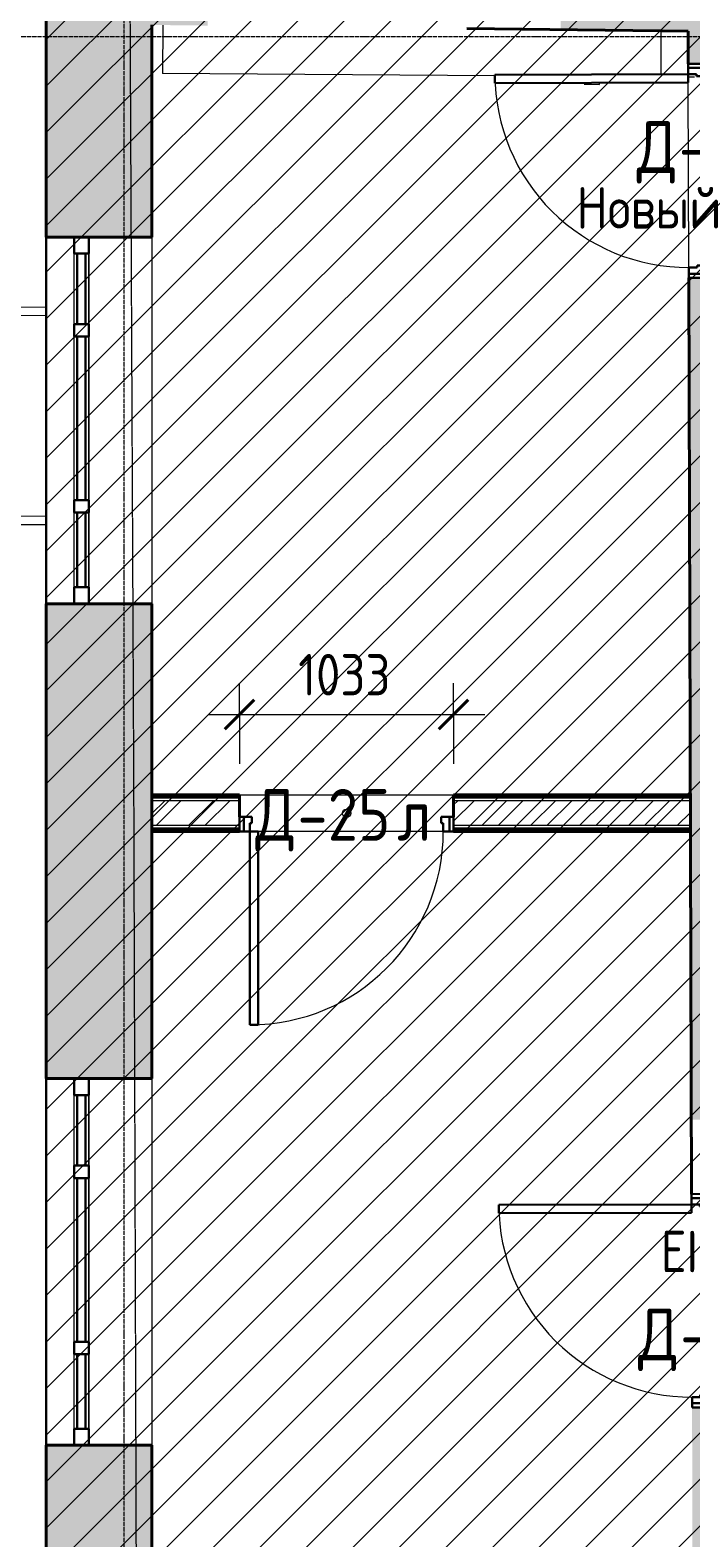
# Model space of a CAD drawing. Header units: millimetres. Extents: x -11886 to 379896, y -8130 to 47743.
# Drawn here: x 45956 to 49144, y 29611 to 36887 of the extents above; entities that cross this region are included whole.
import ezdxf

# ---------------------------------------------------------------- set-up
doc = ezdxf.new("R2010")
doc.units = ezdxf.units.MM
for name, pattern in [('ADSK_Линия сетки', [25, 20, -2.5, 0, -2.5]), ('ADSK_Сверху', [4.5, 3, -1.5]), ('ADSK_Снесено', [4.5, 3, -1.5])]:
    doc.linetypes.add(name, pattern=pattern)
for name, color, linetype, lineweight, true_color in [('_ Окна', 5, 'Continuous', 30, 0x0000ff), ('Витраж', 5, 'Continuous', 18, 0x0000ff), ('Двери', 5, 'Continuous', 18, 0x0000ff), ('Линии', 7, 'Continuous', 9, 0x00a600), ('Окна', 5, 'Continuous', 18, 0x0000ff), ('Панели витража', 5, 'Continuous', 18, 0x0000ff), ('Стены внутренние', 5, 'Continuous', 18, 0x0000ff), ('Стены наружные', 1, 'ADSK_Снесено', 18, 0xff0000), ('Стены штриховка', 5, 'Continuous', 18, 0x0000ff)]:
    doc.layers.add(name, color=color, linetype=linetype, lineweight=lineweight, true_color=true_color)
for name, color, linetype, lineweight in [('Марки дверей', 7, 'Continuous', 20), ('Оси', 7, 'Continuous', 9), ('Перекрытие', 7, 'Continuous', 18), ('Размеры', 7, 'Continuous', 9), ('Размеры-100', 7, 'Continuous', 9)]:
    doc.layers.add(name, color=color, linetype=linetype, lineweight=lineweight)
doc.styles.add('GOST Common_1', font='GOST_Common.ttf', dxfattribs={"width": 0.9, "height": 200})
doc.styles.add('GOST Common_2', font='GOST_Common.ttf', dxfattribs={"width": 0.9, "height": 250})
doc.dimstyles.new('ADSK_Основной_2_мм_Округление_до_1_мм', dxfattribs={"dimscale": 304.8, "dimtxt": 201.142999, "dimasz": 0.463911, "dimexe": 0.492126, "dimexo": 0.492126, "dimgap": 0.098425, "dimtad": 1, "dimdec": 0, "dimdsep": 46, "dimtxsty": 'GOST Common_1', "dimblk1": 'OBLIQUE', "dimblk2": 'OBLIQUE', "dimsah": 1, "dimcen": 0.09, "dimdle": 0.492126, "dimazin": 2, "dimtfac": 1, "dimtdec": 4, "dimtix": 1, "dimtmove": 0, "dimatfit": 3, "dimfxl": 1, "dimtvp": 1, "dimtolj": 1, "dimtzin": 0, "dimlwd": 20, "dimlwe": 20, "dimarcsym": 2})

# ---------------------------------------------------------------- blocks, each defined once
blk = doc.blocks.new('Прямоугольный импост - 70х20_60мм-1425107-01 План 1-го этажа маркировочный')
at = {"layer": 'Витраж', "color": 161, "linetype": 'ADSK_Сверху', "true_color": 0xaaaaff}
for p, q in [((46238.2, 23889.2), (46168.2, 23889.2)), ((46168.2, 23809.2), (46168.2, 23889.2)), ((46238.2, 23809.2), (46238.2, 23889.2)), ((46168.2, 23439.2), (46168.2, 23469.2)), ((46238.2, 23439.2), (46238.2, 23469.2))]:
    blk.add_line(p, q, dxfattribs=at)
blk = doc.blocks.new('Прямоугольный импост - 70х20_60мм-1440289-01 План 1-го этажа маркировочный')
at = {"layer": 'Витраж', "color": 161, "linetype": 'ADSK_Сверху', "true_color": 0xaaaaff}
for p, q in [((-80, 35), (0, 35)), ((0, 35), (0, -35)), ((0, -35), (-80, -35))]:
    blk.add_line(p, q, dxfattribs=at)
blk = doc.blocks.new('Прямоугольный импост - 70х20_60мм-1440290-01 План 1-го этажа маркировочный')
at = {"layer": 'Витраж', "color": 161, "linetype": 'ADSK_Сверху', "true_color": 0xaaaaff}
for p, q in [((0, 35), (-80, 35)), ((0, -35), (0, 35)), ((-80, -35), (0, -35))]:
    blk.add_line(p, q, dxfattribs=at)
blk = doc.blocks.new('Прямоугольный импост - 70х20_60мм-1243038-01 План 1-го этажа маркировочный')
at = {"layer": 'Витраж', "color": 161, "linetype": 'ADSK_Сверху', "true_color": 0xaaaaff}
for p, q in [((46168.2, 23409.2), (46168.2, 23439.2)), ((46238.2, 23409.2), (46238.2, 23439.2)), ((46168.2, 22589.2), (46168.2, 22619.2)), ((46238.2, 22589.2), (46238.2, 22619.2))]:
    blk.add_line(p, q, dxfattribs=at)
blk = doc.blocks.new('Прямоугольный импост - 70х20_60мм-1225113-01 План 1-го этажа маркировочный')
at = {"layer": 'Витраж', "color": 161, "linetype": 'ADSK_Сверху', "true_color": 0xaaaaff}
for p, q in [((-6006, 10091.9), (-6006, 10121.9)), ((-5936, 10091.9), (-5936, 10121.9)), ((-6006, 9651.9), (-6006, 9731.9)), ((-5936, 9651.9), (-5936, 9731.9)), ((-6006, 9651.9), (-5936, 9651.9))]:
    blk.add_line(p, q, dxfattribs=at)
blk = doc.blocks.new('Прямоугольный импост - 70х60мм-1440287-01 План 1-го этажа маркировочный')
at = {"layer": 'Витраж', "color": 161, "linetype": 'ADSK_Сверху', "true_color": 0xaaaaff}
for p, q in [((-30, 35), (30, 35)), ((30, -35), (-30, -35))]:
    blk.add_line(p, q, dxfattribs=at)
blk = doc.blocks.new('Прямоугольный импост - 70х60мм-1425109-01 План 1-го этажа маркировочный')
at = {"layer": 'Витраж', "color": 161, "linetype": 'ADSK_Сверху', "true_color": 0xaaaaff}
for p, q in [((46238.2, 23809.2), (46168.2, 23809.2)), ((46168.2, 23469.2), (46168.2, 23809.2)), ((46238.2, 23469.2), (46238.2, 23809.2)), ((46168.2, 23469.2), (46238.2, 23469.2))]:
    blk.add_line(p, q, dxfattribs=at)
blk = doc.blocks.new('Прямоугольный импост - 70х60мм-1225009-01 План 1-го этажа маркировочный')
at = {"layer": 'Витраж', "color": 161, "linetype": 'ADSK_Сверху', "true_color": 0xaaaaff}
for p, q in [((-5936, 11391.9), (-6006, 11391.9)), ((-6006, 11031.9), (-6006, 11391.9)), ((-5936, 11031.9), (-5936, 11391.9)), ((-6006, 11031.9), (-5936, 11031.9))]:
    blk.add_line(p, q, dxfattribs=at)
blk = doc.blocks.new('Прямоугольный импост - 70х60мм-1243040-01 План 1-го этажа маркировочный')
at = {"layer": 'Витраж', "color": 161, "linetype": 'ADSK_Сверху', "true_color": 0xaaaaff}
for p, q in [((46238.2, 23409.2), (46168.2, 23409.2)), ((46168.2, 22619.2), (46168.2, 23409.2)), ((46238.2, 22619.2), (46238.2, 23409.2)), ((46168.2, 22619.2), (46238.2, 22619.2))]:
    blk.add_line(p, q, dxfattribs=at)
blk = doc.blocks.new('Новые проёмы подвал - Новые проёмы подвал-999150-01 План 1-го этажа маркировочный')
at = {"layer": 'Линии', "color": 8, "lineweight": 18, "true_color": 0x808080}
for p, q in [((48628.7, 36626), (48702.3, 36625.7)), ((48702.3, 36625.7), (48702.3, 36633.6))]:
    blk.add_line(p, q, dxfattribs=at)
blk = doc.blocks.new('Системная панель - _AR_Стекло_40мм_привязка по центру-V131-01 План 1-го этажа маркировочный')
at = {"layer": 'Панели витража', "lineweight": 30}
for p, q in [((180, 20), (-180, 20)), ((-180, 20), (-180, -20)), ((180, -20), (180, 20)), ((-180, -20), (180, -20))]:
    blk.add_line(p, q, dxfattribs=at)
blk = doc.blocks.new('Прямоугольный импост - 70х20_60мм-V132-01 План 1-го этажа маркировочный')
at = {"layer": 'Витраж', "lineweight": 30}
for p, q in [((-80, 35), (0, 35)), ((-80, -35), (-80, 35)), ((0, 35), (0, -35)), ((0, -35), (-80, -35))]:
    blk.add_line(p, q, dxfattribs=at)
blk = doc.blocks.new('Прямоугольный импост - 70х20_60мм-V133-01 План 1-го этажа маркировочный')
at = {"layer": 'Витраж', "lineweight": 30}
for p, q in [((0, 35), (-80, 35)), ((-80, 35), (-80, -35)), ((0, -35), (0, 35)), ((-80, -35), (0, -35))]:
    blk.add_line(p, q, dxfattribs=at)
blk = doc.blocks.new('Системная панель - _AR_Стекло_40мм_привязка по центру-1425111-01 План 1-го этажа маркировочный')
at = {"layer": 'Панели витража', "lineweight": 30}
for p, q in [((170, 20), (-170, 20)), ((-170, 20), (-170, -20)), ((170, -20), (170, 20)), ((-170, -20), (170, -20))]:
    blk.add_line(p, q, dxfattribs=at)
blk = doc.blocks.new('Витраж-стеклопакет - Глухой стеклопакет 40мм-1243042-01 План 1-го этажа маркировочный')
at = {"layer": '_ Окна'}
for p, q in [((395, 20), (-395, 20)), ((-395, 20), (-395, -20)), ((395, -20), (395, 20)), ((-395, -20), (395, -20))]:
    blk.add_line(p, q, dxfattribs=at)
blk = doc.blocks.new('Прямоугольный импост - 70х60мм-V37-01 План 1-го этажа маркировочный')
at = {"layer": 'Витраж'}
for p, q in [((-6006, 9731.9), (-6006, 10091.9)), ((-5936, 10091.9), (-5936, 9731.9))]:
    blk.add_line(p, q, dxfattribs=at)
blk = doc.blocks.new('Прямоугольный импост - 70х60мм-V134-01 План 1-го этажа маркировочный')
at = {"layer": 'Витраж'}
for p, q in [((46168.2, 23469.2), (46168.2, 23809.2)), ((46238.2, 23809.2), (46238.2, 23469.2))]:
    blk.add_line(p, q, dxfattribs=at)
blk = doc.blocks.new('Прямоугольный импост - 70х60мм-V135-01 План 1-го этажа маркировочный')
at = {"layer": 'Витраж', "lineweight": 30}
for p, q in [((-30, 35), (30, 35)), ((-30, 20), (-30, 35)), ((30, 35), (30, -35)), ((-30, -35), (-30, -20)), ((30, -35), (-30, -35))]:
    blk.add_line(p, q, dxfattribs=at)
blk = doc.blocks.new('Прямоугольный импост - 70х60мм-V136-01 План 1-го этажа маркировочный')
at = {"layer": 'Витраж'}
for p, q in [((46168.2, 22619.2), (46168.2, 23409.2)), ((46238.2, 23409.2), (46238.2, 22619.2))]:
    blk.add_line(p, q, dxfattribs=at)
blk = doc.blocks.new('Прямоугольный импост - 70х60мм-V137-01 План 1-го этажа маркировочный')
at = {"layer": 'Витраж', "lineweight": 30}
for p, q in [((-30, 35), (30, 35)), ((-30, -35), (-30, 35)), ((30, 35), (30, 20)), ((30, -35), (-30, -35)), ((30, -20), (30, -35))]:
    blk.add_line(p, q, dxfattribs=at)
blk = doc.blocks.new('AC_Дверь_Однопольная - Д-34л 1030х2200h-1983152-01 План 1-го этажа маркировочный')
at = {"layer": 'Двери', "lineweight": 30}
for p, q in [((465, 1120), (425, 1120)), ((425, 1120), (425, 190)), ((465, 190), (465, 1120)), ((-495, 190), (-515, 190)), ((-515, 190), (-515, 120)), ((-465, 190), (-495, 190)), ((-495, 190), (-495, 120)), ((-495, 120), (-495, 190)), ((-465, 150), (-465, 190)), ((-455, 150), (-465, 150)), ((-455, 120), (-455, 150)), ((425, 190), (465, 190)), ((465, 150), (455, 150)), ((455, 150), (455, 120)), ((495, 190), (465, 190)), ((465, 190), (465, 150)), ((495, 120), (495, 190)), ((515, 190), (495, 190)), ((495, 190), (495, 120)), ((515, 120), (515, 190)), ((-515, 120), (-495, 120)), ((-495, 120), (-455, 120)), ((455, 120), (495, 120)), ((495, 120), (515, 120))]:
    blk.add_line(p, q, dxfattribs=at)
at = {"layer": 'Двери'}
blk.add_arc((465, 190), 930, 90, 180, dxfattribs=at)
blk = doc.blocks.new('AC_Дверь_Однопольная - Д-25л 1033х2200h-1983232-01 План 1-го этажа маркировочный')
at = {"layer": 'Двери', "lineweight": 30}
for p, q in [((466.5, 1021), (426.5, 1021)), ((426.5, 1021), (426.5, 88)), ((466.5, 88), (466.5, 1021)), ((-496.5, 88), (-516.5, 88)), ((-516.5, 88), (-516.5, 18)), ((-466.5, 88), (-496.5, 88)), ((-496.5, 88), (-496.5, 18)), ((-496.5, 18), (-496.5, 88)), ((-466.5, 48), (-466.5, 88)), ((426.5, 88), (466.5, 88)), ((496.5, 88), (466.5, 88)), ((466.5, 88), (466.5, 48)), ((496.5, 18), (496.5, 88)), ((516.5, 88), (496.5, 88)), ((496.5, 88), (496.5, 18)), ((516.5, 18), (516.5, 88)), ((-516.5, 18), (-496.5, 18)), ((-496.5, 18), (-456.5, 18)), ((-456.5, 48), (-466.5, 48)), ((-456.5, 18), (-456.5, 48)), ((466.5, 48), (456.5, 48)), ((456.5, 48), (456.5, 18)), ((456.5, 18), (496.5, 18)), ((496.5, 18), (516.5, 18))]:
    blk.add_line(p, q, dxfattribs=at)
at = {"layer": 'Двери'}
blk.add_arc((466.5, 88), 933, 90, 180, dxfattribs=at)
blk = doc.blocks.new('AC_Дверь_Однопольная - Д-25л 1033х2200h-1983156-01 План 1-го этажа маркировочный')
at = {"layer": 'Двери', "lineweight": 30}
for p, q in [((466.5, 1123), (426.5, 1123)), ((426.5, 1123), (426.5, 190)), ((466.5, 190), (466.5, 1123)), ((-496.5, 190), (-516.5, 190)), ((-516.5, 190), (-516.5, 120)), ((-466.5, 190), (-496.5, 190)), ((-496.5, 190), (-496.5, 120)), ((-496.5, 120), (-496.5, 190)), ((-466.5, 150), (-466.5, 190)), ((-456.5, 150), (-466.5, 150)), ((-456.5, 120), (-456.5, 150)), ((426.5, 190), (466.5, 190)), ((466.5, 150), (456.5, 150)), ((456.5, 150), (456.5, 120)), ((496.5, 190), (466.5, 190)), ((466.5, 190), (466.5, 150)), ((496.5, 120), (496.5, 190)), ((516.5, 190), (496.5, 190)), ((496.5, 190), (496.5, 120)), ((516.5, 120), (516.5, 190)), ((-516.5, 120), (-496.5, 120)), ((-496.5, 120), (-456.5, 120)), ((456.5, 120), (496.5, 120)), ((496.5, 120), (516.5, 120))]:
    blk.add_line(p, q, dxfattribs=at)
at = {"layer": 'Двери'}
blk.add_arc((466.5, 190), 933, 90, 180, dxfattribs=at)
blk = doc.blocks.new('ADSK_Марка_Дверь - Марка типа и комментарии-2020407-01 План 1-го этажа маркировочный')
at = {"layer": 'Марки дверей', "lineweight": 9}
blk.add_circle((0, 0), 0.2, dxfattribs=at)
blk = doc.blocks.new('DIMBLOCK56-01 План 1-го этажа маркировочный')
at = {"layer": 'Размеры-100', "lineweight": 20, "transparency": 16777216}
for p, q in [((46966.2, 33585.2), (46966.2, 33735.2)), ((47999.2, 33585.2), (47999.2, 33735.2)), ((46816.2, 33585.2), (48149.2, 33585.2)), ((46966.2, 33585.2), (46966.2, 33346.2)), ((47999.2, 33585.2), (47999.2, 33346.2))]:
    blk.add_line(p, q, dxfattribs=at)
at = {"layer": 'Размеры-100', "lineweight": 40, "transparency": 16777216}
for p, q in [((46966.2, 33585.2), (47036.9, 33655.9)), ((47999.2, 33585.2), (48069.9, 33655.9)), ((46966.2, 33585.2), (46895.5, 33514.5)), ((47999.2, 33585.2), (47928.5, 33514.5))]:
    blk.add_line(p, q, dxfattribs=at)
at = {"layer": 'Размеры-100', "color": 0, "lineweight": 20, "transparency": 16777216, "insert": (47249.2, 33876.6), "char_height": 200, "width": 560.473, "attachment_point": 1, "line_spacing_factor": 1.022761, "style": 'GOST Common_1'}
blk.add_mtext('1033', dxfattribs=at)
blk = doc.blocks.new('_Oblique')
at = {"color": 0, "linetype": 'ByBlock', "lineweight": -2}
blk.add_line((-0.5, -0.5), (0.5, 0.5), dxfattribs=at)

msp = doc.modelspace()

# ---------------------------------------------------------------- hatches: boundary and pattern name
at = {"lineweight": 13, "true_color": 0x636466, "transparency": 33554559}
h = msp.add_hatch(dxfattribs=at)
h.set_pattern_fill('ANSI31', color=251, scale=50)
h.set_pattern_definition([(45, (0, 84876.59), (-112.2532, 112.2532), [])])
h.paths.add_polyline_path([(49933.4, 8532.3), (56213.95, 8532.3), (56032.62, 43759.21), (46033.21, 43759.21), (46033.21, 20934.06), (46719.85, 20904.57), (46719.85, 10918.4), (782.6, 10918.4), (771.13, 8529.25), (290.5, 8529.25), (290.5, 306.79), (8273, 272.02), (8273, 2186.48), (18972.64, 2186.48), (18972.64, -2732.57), (31336.4, -2732.57), (31336.4, 2185.74), (42036.93, 2106.79), (42036.93, 150.23), (49933.4, 150.23)])
at = {"layer": 'Стены внутренние', "true_color": 0xc0c0c0}
h = msp.add_hatch(color=9, dxfattribs=at)
h.paths.add_polyline_path([(53123.89, 36837.85), (53128.19, 37217.82), (48519.54, 37270.02), (48515.24, 36890.05), (52537.78, 36844.49)])
h.paths.add_polyline_path([(46812.87, 36909.33), (46814.82, 37289.33), (46543.21, 37292.41), (46543.21, 36912.38), (46595.52, 36911.79)])
h = msp.add_hatch(color=9, dxfattribs=at)
h.paths.add_polyline_path([(49161.69, 26010.83), (49541.69, 26011.91), (49540.47, 26441.27), (49160.47, 26440.2), (49161.68, 26011.91)])
h.paths.add_polyline_path([(49157.54, 27470.19), (49537.54, 27471.27), (49529.68, 30240.18), (49149.68, 30239.1), (49154.08, 28689.99)])
h.paths.add_polyline_path([(49145.73, 31628.96), (49525.73, 31630.04), (49514.2, 35692.87), (49134.2, 35691.79), (49145.73, 31630.04)])
h.paths.add_polyline_path([(49131.26, 36724.79), (49511.26, 36725.87), (49510.83, 36878.77), (49130.81, 36883.07), (49131.26, 36724.99)])
at = {"layer": 'Стены внутренние', "lineweight": 9}
h = msp.add_hatch(dxfattribs=at)
h.set_pattern_fill('FP_2', color=256, style=0, pattern_type=2)
h.set_pattern_definition([(45, (0, 0), (-117.8655, 117.8655), []), (45, (78.58, 0), (-117.8655, 117.8655), [])])
h.paths.add_polyline_path([(49141.7, 33048.23), (49141.36, 33168.23), (47999.23, 33168.23), (47999.23, 33048.23), (49134.2, 33048.23)])
h.paths.add_polyline_path([(46966.23, 33048.23), (46966.23, 33168.23), (46543.21, 33168.23), (46543.21, 33048.23), (46548.78, 33048.23)])
at = {"layer": 'Стены наружные', "linetype": 'Continuous', "true_color": 0xc0c0c0}
h = msp.add_hatch(color=9, dxfattribs=at)
h.paths.add_polyline_path([(46033.21, 20934.06), (46543.21, 20934.06), (46543.21, 22119.17), (46033.21, 22119.17)])
h.paths.add_polyline_path([(46033.21, 23889.17), (46543.21, 23889.17), (46543.21, 26071.15), (46033.21, 26071.15), (46033.21, 23912.97)])
h.paths.add_polyline_path([(46033.21, 27841.15), (46543.21, 27841.15), (46543.21, 30057.44), (46033.21, 30057.44)])
h.paths.add_polyline_path([(46033.21, 31827.44), (46543.21, 31827.44), (46543.21, 34118.81), (46033.21, 34118.81), (46033.21, 31880.66)])
h.paths.add_polyline_path([(46396.03, 35888.81), (46543.21, 35888.81), (46543.21, 43249.21), (46033.21, 43249.21), (46033.21, 35888.81), (46393.73, 35888.81)])

# ---------------------------------------------------------------- linework, layer by layer
at = {"color": 251, "lineweight": 30, "true_color": 0x636466}
msp.add_lwpolyline([(46033.21, 20934.06), (46033.21, 43759.21), (56032.62, 43759.21), (56213.95, 8532.3), (49933.4, 8532.3), (49933.4, 150.23), (42036.93, 150.23), (42036.93, 2106.79), (31235.97, 2186.48), (31336.4, 2185.74), (31336.4, -2732.57), (18972.64, -2732.57), (18972.64, 2186.48), (8273, 2186.48), (8273, 272.02), (290.5, 306.79), (290.5, 8529.25)], dxfattribs=at)
at = {"layer": 'Линии', "color": 8, "lineweight": 18, "true_color": 0x808080}
for p, q in [((46595.52, 36911.79), (46593.94, 36678.06)), ((48999.6, 36884.56), (48998.17, 36674.41)), ((48198.42, 36667.18), (46593.94, 36678.06)), ((49161.8, 36660.65), (49131.45, 36660.86)), ((45777.54, 35550.91), (46033.21, 35551.54)), ((45777.64, 35510.41), (46033.21, 35511.04)), ((46033.21, 34541.04), (45780.01, 34540.42)), ((45780.1, 34500.92), (46033.21, 34501.53))]:
    msp.add_line(p, q, dxfattribs=at)
at = {"layer": 'Оси', "linetype": 'ADSK_Линия сетки'}
for p, q in [((46409.91, -7330.38), (46409.91, 44534.79)), ((-11086.22, 36856.79), (57141.72, 36856.79))]:
    msp.add_line(p, q, dxfattribs=at)
at = {"layer": 'Перекрытие', "color": 9, "linetype": 'ADSK_Сверху', "true_color": 0xaad4d4}
for p, q in [((46456.58, 33246.92), (46438.95, 36979.23)), ((46470.46, 28861.63), (46456.58, 33246.92))]:
    msp.add_line(p, q, dxfattribs=at)
at = {"layer": 'Стены внутренние', "color": 18, "lineweight": 40, "true_color": 0x000000}
for p, q in [((48063.3, 36895.17), (49130.81, 36883.07)), ((49130.81, 36883.07), (49131.26, 36724.79)), ((49134.2, 35691.79), (49146.75, 31270.23)), ((46966.23, 33196.23), (46543.21, 33196.23)), ((46543.21, 33196.23), (46543.21, 33020.23)), ((46966.23, 33090.23), (46966.23, 33196.23)), ((49141.28, 33196.23), (47999.23, 33196.23)), ((47999.23, 33196.23), (47999.23, 33090.23)), ((46543.21, 33020.23), (46966.23, 33020.23)), ((47999.23, 33020.23), (49141.78, 33020.23))]:
    msp.add_line(p, q, dxfattribs=at)
at = {"layer": 'Стены внутренние', "color": 18, "true_color": 0x000000}
for p, q in [((49134.06, 35741.79), (49131.52, 36634.79)), ((46966.23, 33196.23), (47999.23, 33196.23)), ((47949.23, 33020.23), (47056.23, 33020.23))]:
    msp.add_line(p, q, dxfattribs=at)
at = {"layer": 'Стены наружные', "color": 18, "linetype": 'Continuous', "lineweight": 40, "true_color": 0x000000}
for p, q in [((46033.21, 43759.21), (46033.21, 35888.81)), ((46543.21, 35888.81), (46543.21, 36912.38)), ((46033.21, 35888.81), (46543.21, 35888.81)), ((46033.21, 34118.81), (46033.21, 31827.44)), ((46543.21, 34118.81), (46033.21, 34118.81)), ((46543.21, 33196.23), (46543.21, 34118.81)), ((46543.21, 31827.44), (46543.21, 33020.23)), ((46033.21, 31827.44), (46543.21, 31827.44)), ((46033.21, 30057.44), (46033.21, 27841.15)), ((46543.21, 30057.44), (46033.21, 30057.44)), ((46543.21, 27841.15), (46543.21, 30057.44))]:
    msp.add_line(p, q, dxfattribs=at)
at = {"layer": 'Стены наружные', "color": 18, "linetype": 'Continuous', "true_color": 0x000000}
for p, q in [((46033.21, 34118.81), (46033.21, 35888.81)), ((46543.21, 35888.81), (46543.21, 34118.81)), ((46033.21, 30057.44), (46033.21, 31827.44)), ((46543.21, 31827.44), (46543.21, 30057.44))]:
    msp.add_line(p, q, dxfattribs=at)
at = {"layer": 'Стены штриховка'}
for p, q in [((46966.23, 33187.23), (46543.21, 33187.23)), ((46966.23, 33181.23), (46543.21, 33181.23)), ((49141.31, 33187.23), (47999.23, 33187.23)), ((49141.33, 33181.23), (47999.23, 33181.23)), ((46966.23, 33168.23), (46543.21, 33168.23)), ((49141.36, 33168.23), (47999.23, 33168.23)), ((46966.23, 33048.23), (46543.21, 33048.23)), ((46966.23, 33035.23), (46543.21, 33035.23)), ((49141.7, 33048.23), (47999.23, 33048.23)), ((49141.74, 33035.23), (47999.23, 33035.23)), ((46966.23, 33029.23), (46543.21, 33029.23)), ((49141.76, 33029.23), (47999.23, 33029.23))]:
    msp.add_line(p, q, dxfattribs=at)

# ---------------------------------------------------------------- block references
at = {"layer": 'Витраж', "color": 161, "linetype": 'ADSK_Сверху', "true_color": 0xaaaaff}
for name, p in [('Прямоугольный импост - 70х20_60мм-1425107-01 План 1-го этажа маркировочный', (0, 11999.64)), ('Прямоугольный импост - 70х60мм-1425109-01 План 1-го этажа маркировочный', (0, 11999.64)), ('Прямоугольный импост - 70х20_60мм-1243038-01 План 1-го этажа маркировочный', (0, 11999.64)), ('Прямоугольный импост - 70х60мм-1243040-01 План 1-го этажа маркировочный', (0, 11999.64)), ('Прямоугольный импост - 70х20_60мм-1225113-01 План 1-го этажа маркировочный', (52174.25, 24466.88)), ('Прямоугольный импост - 70х60мм-1225009-01 План 1-го этажа маркировочный', (52174.25, 23166.88)), ('Прямоугольный импост - 70х20_60мм-1425107-01 План 1-го этажа маркировочный', (0, 7938.27)), ('Прямоугольный импост - 70х60мм-1425109-01 План 1-го этажа маркировочный', (0, 7938.27)), ('Прямоугольный импост - 70х20_60мм-1243038-01 План 1-го этажа маркировочный', (0, 7938.27)), ('Прямоугольный импост - 70х60мм-1243040-01 План 1-го этажа маркировочный', (0, 7938.27)), ('Прямоугольный импост - 70х20_60мм-1225113-01 План 1-го этажа маркировочный', (52174.25, 20405.52)), ('Прямоугольный импост - 70х60мм-1225009-01 План 1-го этажа маркировочный', (52174.25, 19105.52))]:
    msp.add_blockref(name, p, dxfattribs=at)
at = {"layer": 'Витраж', "color": 161, "linetype": 'ADSK_Сверху', "true_color": 0xaaaaff, "extrusion": (0, 0, -1), "rotation": 90.00000000000026}
for name, p in [('Прямоугольный импост - 70х20_60мм-1440289-01 План 1-го этажа маркировочный', (-46203.21, 35888.81)), ('Прямоугольный импост - 70х60мм-1440287-01 План 1-го этажа маркировочный', (-46203.21, 35438.81)), ('Прямоугольный импост - 70х60мм-1440287-01 План 1-го этажа маркировочный', (-46203.21, 34588.81)), ('Прямоугольный импост - 70х20_60мм-1440289-01 План 1-го этажа маркировочный', (-46203.21, 31827.44)), ('Прямоугольный импост - 70х60мм-1440287-01 План 1-го этажа маркировочный', (-46203.21, 31377.44)), ('Прямоугольный импост - 70х60мм-1440287-01 План 1-го этажа маркировочный', (-46203.21, 30527.44))]:
    msp.add_blockref(name, p, dxfattribs=at)
at = {"layer": 'Витраж', "extrusion": (0, 0, -1), "rotation": 90.00000000000026}
for name, p in [('Прямоугольный импост - 70х20_60мм-V132-01 План 1-го этажа маркировочный', (-46203.21, 35888.81)), ('Прямоугольный импост - 70х60мм-V135-01 План 1-го этажа маркировочный', (-46203.21, 35438.81)), ('Прямоугольный импост - 70х60мм-V137-01 План 1-го этажа маркировочный', (-46203.21, 34588.81)), ('Прямоугольный импост - 70х20_60мм-V132-01 План 1-го этажа маркировочный', (-46203.21, 31827.44)), ('Прямоугольный импост - 70х60мм-V135-01 План 1-го этажа маркировочный', (-46203.21, 31377.44)), ('Прямоугольный импост - 70х60мм-V137-01 План 1-го этажа маркировочный', (-46203.21, 30527.44))]:
    msp.add_blockref(name, p, dxfattribs=at)
at = {"layer": 'Витраж'}
for name, p in [('Прямоугольный импост - 70х60мм-V134-01 План 1-го этажа маркировочный', (0, 11999.64)), ('Прямоугольный импост - 70х60мм-V136-01 План 1-го этажа маркировочный', (0, 11999.64)), ('Прямоугольный импост - 70х60мм-V37-01 План 1-го этажа маркировочный', (52174.25, 24466.88)), ('Прямоугольный импост - 70х60мм-V134-01 План 1-го этажа маркировочный', (0, 7938.27)), ('Прямоугольный импост - 70х60мм-V136-01 План 1-го этажа маркировочный', (0, 7938.27)), ('Прямоугольный импост - 70х60мм-V37-01 План 1-го этажа маркировочный', (52174.25, 20405.52))]:
    msp.add_blockref(name, p, dxfattribs=at)
at = {"layer": 'Витраж', "color": 161, "linetype": 'ADSK_Сверху', "true_color": 0xaaaaff, "rotation": 269.9999999999997}
for p in [(46203.21, 34118.81), (46203.21, 30057.44)]:
    msp.add_blockref('Прямоугольный импост - 70х20_60мм-1440290-01 План 1-го этажа маркировочный', p, dxfattribs=at)
at = {"layer": 'Витраж', "rotation": 269.9999999999997}
for p in [(46203.21, 34118.81), (46203.21, 30057.44)]:
    msp.add_blockref('Прямоугольный импост - 70х20_60мм-V133-01 План 1-го этажа маркировочный', p, dxfattribs=at)
at = {"layer": 'Двери'}
for name, p, rotation in [('AC_Дверь_Однопольная - Д-25л 1033х2200h-1983156-01 План 1-го этажа маркировочный', (49322.73, 36208.83), 90.16269940438917), ('AC_Дверь_Однопольная - Д-25л 1033х2200h-1983232-01 План 1-го этажа маркировочный', (47482.73, 33108.23), 180), ('AC_Дверь_Однопольная - Д-34л 1030х2200h-1983152-01 План 1-го этажа маркировочный', (49338.21, 30755.77), 90.16269940438917)]:
    msp.add_blockref(name, p, dxfattribs=dict(at, rotation=rotation))
at = {"layer": 'Линии', "color": 8, "lineweight": 18, "true_color": 0x808080}
msp.add_blockref('Новые проёмы подвал - Новые проёмы подвал-999150-01 План 1-го этажа маркировочный', (0, 0), dxfattribs=at)
at = {"layer": 'Марки дверей', "xscale": 99.99999999999993, "yscale": 99.99999999999993, "zscale": 99.99999999999993}
msp.add_blockref('ADSK_Марка_Дверь - Марка типа и комментарии-2020407-01 План 1-го этажа маркировочный', (47482.73, 33108.23), dxfattribs=at)
at = {"layer": 'Окна', "rotation": 89.99999999999974}
for p in [(46203.21, 35013.81), (46203.21, 30952.44)]:
    msp.add_blockref('Витраж-стеклопакет - Глухой стеклопакет 40мм-1243042-01 План 1-го этажа маркировочный', p, dxfattribs=at)
at = {"layer": 'Панели витража', "rotation": 89.99999999999974}
for name, p in [('Системная панель - _AR_Стекло_40мм_привязка по центру-1425111-01 План 1-го этажа маркировочный', (46203.21, 35638.81)), ('Системная панель - _AR_Стекло_40мм_привязка по центру-V131-01 План 1-го этажа маркировочный', (46203.21, 34378.81)), ('Системная панель - _AR_Стекло_40мм_привязка по центру-1425111-01 План 1-го этажа маркировочный', (46203.21, 31577.44)), ('Системная панель - _AR_Стекло_40мм_привязка по центру-V131-01 План 1-го этажа маркировочный', (46203.21, 30317.44))]:
    msp.add_blockref(name, p, dxfattribs=at)

# ---------------------------------------------------------------- texts
at = {"layer": 'Марки дверей', "lineweight": 9, "attachment_point": 1}
for s, insert, char_height, width, style in [('\\fGOST Common|b0|i0|c204|p34|;\\W.9;Д', (48882.9, 36448.56), 250, 245.3164, 'GOST Common_2'), ('-25', (49085.31, 36448.56), 250, 584.4302, 'GOST Common_2'), ('Новый', (48591.3, 36129.66), 200, 836.9617, 'GOST Common_1'), ('\\fGOST Common|b0|i0|c204|p34|;\\W.9;Д', (47042.9, 33225.24), 250, 245.3164, 'GOST Common_2'), ('-25', (47245.31, 33225.24), 250, 584.4302, 'GOST Common_2'), ('\\fGOST Common|b0|i0|c204|p34|;\\W.9;л', (47727.51, 33225.24), 250, 194.8101, 'GOST Common_2'), ('EIW30', (48999.64, 31092.8), 200, 779.2402, 'GOST Common_1'), ('\\fGOST Common|b0|i0|c204|p34|;\\W.9;Д', (48889.39, 30717.4), 250, 245.3164, 'GOST Common_2'), ('-34', (49091.79, 30717.4), 250, 606.0757, 'GOST Common_2')]:
    msp.add_mtext(s, dxfattribs=dict(at, insert=insert, char_height=char_height, width=width, style=style))

# ---------------------------------------------------------------- dimensions: what is measured, and where the dimension line sits
at = {"layer": 'Размеры', "lineweight": 20}
dim = msp.add_linear_dim(base=(47999.23, 33585.23), p1=(46966.23, 33196.23), p2=(47999.23, 33196.23), dimstyle='ADSK_Основной_2_мм_Округление_до_1_мм', override={"dimpost": '<>', "dimfxl": 1033}, dxfattribs=at)
dim.commit()
dim.dimension.update_dxf_attribs({"geometry": 'DIMBLOCK56-01 План 1-го этажа маркировочный', "text_midpoint": (47482.73, 33715.23)})

doc.saveas('drawing.dxf')
